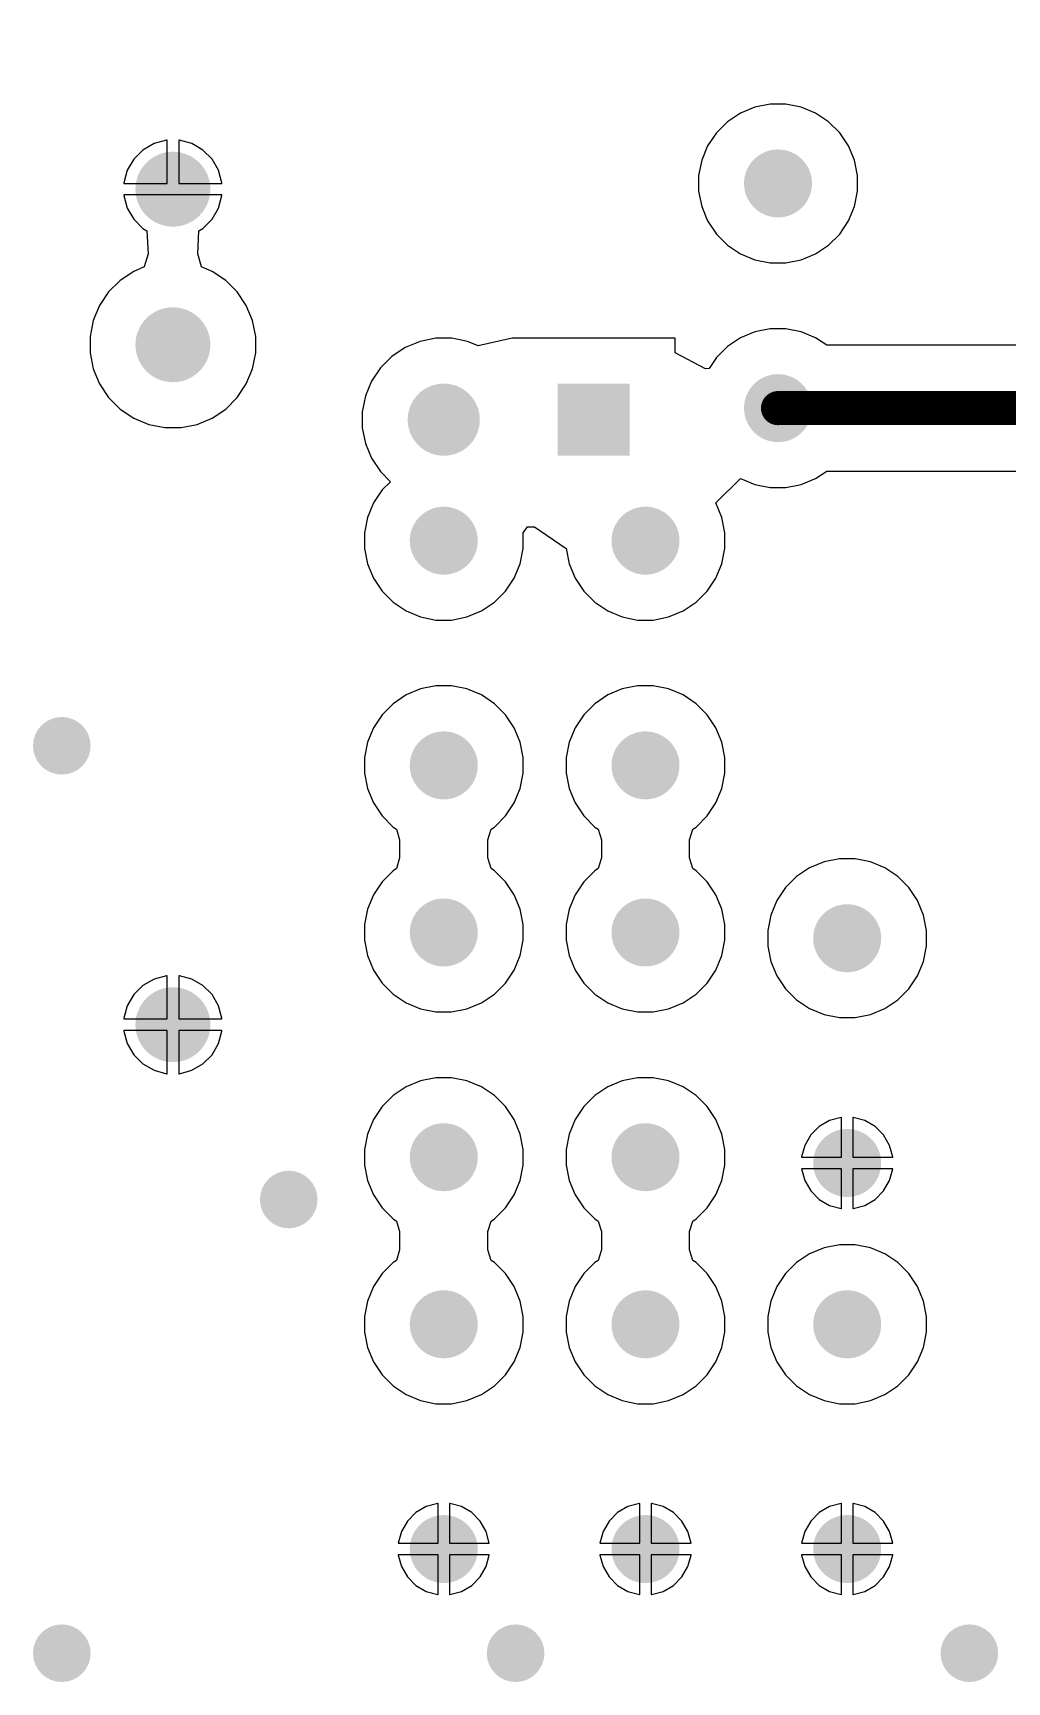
# Model space of a CAD drawing. Header units: inches. Extents: x 4.53 to 13.89, y 0.79 to 10.58.
# Drawn here: x 7.062 to 7.907, y 7.849 to 9.28 of the extents above; entities that cross this region are included whole.
import ezdxf

# ---------------------------------------------------------------- set-up
doc = ezdxf.new("R2010")
doc.units = ezdxf.units.IN
doc.header["$MEASUREMENT"] = 0
for name, color, linetype in [('Bottom Layer', 5, 'Continuous'), ('Pad Holes', 156, 'Continuous'), ('Via Holes', 16, 'Continuous')]:
    doc.layers.add(name, color=color, linetype=linetype)

# ---------------------------------------------------------------- blocks, each defined once
blk = doc.blocks.new('RES_2W_VERTICAL_151')
at = {"layer": 'Bottom Layer'}
h = blk.add_hatch(color=5, dxfattribs=at)
edge = h.paths.add_edge_path()
edge.add_arc((0, 0), 0.0295, 0, 360)
h = blk.add_hatch(color=5, dxfattribs=at)
edge = h.paths.add_edge_path()
edge.add_arc((0.195, 0), 0.0295, 0, 360)
at = {"layer": 'Pad Holes'}
h = blk.add_hatch(color=7, dxfattribs=at)
edge = h.paths.add_edge_path()
edge.add_arc((0, 0), 0.0197, 0, 360)
h = blk.add_hatch(color=7, dxfattribs=at)
edge = h.paths.add_edge_path()
edge.add_arc((0.195, 0), 0.0197, 0, 360)
blk = doc.blocks.new('RES_2W_VERTICAL_152')
at = {"layer": 'Bottom Layer'}
h = blk.add_hatch(color=5, dxfattribs=at)
edge = h.paths.add_edge_path()
edge.add_arc((0, 0), 0.0295, 0, 360)
h = blk.add_hatch(color=5, dxfattribs=at)
edge = h.paths.add_edge_path()
edge.add_arc((0.195, 0), 0.0295, 0, 360)
at = {"layer": 'Pad Holes'}
h = blk.add_hatch(color=7, dxfattribs=at)
edge = h.paths.add_edge_path()
edge.add_arc((0, 0), 0.0197, 0, 360)
h = blk.add_hatch(color=7, dxfattribs=at)
edge = h.paths.add_edge_path()
edge.add_arc((0.195, 0), 0.0197, 0, 360)
blk = doc.blocks.new('RES_2W_VERTICAL_153')
at = {"layer": 'Bottom Layer'}
h = blk.add_hatch(color=5, dxfattribs=at)
edge = h.paths.add_edge_path()
edge.add_arc((0, 0), 0.0295, 0, 360)
h = blk.add_hatch(color=5, dxfattribs=at)
edge = h.paths.add_edge_path()
edge.add_arc((0.195, 0), 0.0295, 0, 360)
at = {"layer": 'Pad Holes'}
h = blk.add_hatch(color=7, dxfattribs=at)
edge = h.paths.add_edge_path()
edge.add_arc((0, 0), 0.0197, 0, 360)
h = blk.add_hatch(color=7, dxfattribs=at)
edge = h.paths.add_edge_path()
edge.add_arc((0.195, 0), 0.0197, 0, 360)
blk = doc.blocks.new('RES_2W_VERTICAL_154')
at = {"layer": 'Bottom Layer'}
h = blk.add_hatch(color=5, dxfattribs=at)
edge = h.paths.add_edge_path()
edge.add_arc((0, 0), 0.0295, 0, 360)
h = blk.add_hatch(color=5, dxfattribs=at)
edge = h.paths.add_edge_path()
edge.add_arc((0.195, 0), 0.0295, 0, 360)
at = {"layer": 'Pad Holes'}
h = blk.add_hatch(color=7, dxfattribs=at)
edge = h.paths.add_edge_path()
edge.add_arc((0, 0), 0.0197, 0, 360)
h = blk.add_hatch(color=7, dxfattribs=at)
edge = h.paths.add_edge_path()
edge.add_arc((0.195, 0), 0.0197, 0, 360)
blk = doc.blocks.new('RES_2W_VERTICAL_155')
at = {"layer": 'Bottom Layer'}
h = blk.add_hatch(color=5, dxfattribs=at)
edge = h.paths.add_edge_path()
edge.add_arc((0, 0), 0.0295, 0, 360)
h = blk.add_hatch(color=5, dxfattribs=at)
edge = h.paths.add_edge_path()
edge.add_arc((0.195, 0), 0.0295, 0, 360)
at = {"layer": 'Pad Holes'}
h = blk.add_hatch(color=7, dxfattribs=at)
edge = h.paths.add_edge_path()
edge.add_arc((0, 0), 0.0197, 0, 360)
h = blk.add_hatch(color=7, dxfattribs=at)
edge = h.paths.add_edge_path()
edge.add_arc((0.195, 0), 0.0197, 0, 360)
blk = doc.blocks.new('CAP_PANASSONIC_1U_450V_156')
at = {"layer": 'Bottom Layer'}
h = blk.add_hatch(color=5, dxfattribs=at)
edge = h.paths.add_edge_path()
edge.add_arc((0, 0), 0.0325, 0, 360)
h = blk.add_hatch(color=5, dxfattribs=at)
edge = h.paths.add_edge_path()
edge.add_arc((0.59, 0), 0.0325, 0, 360)
at = {"layer": 'Pad Holes'}
h = blk.add_hatch(color=7, dxfattribs=at)
edge = h.paths.add_edge_path()
edge.add_arc((0, 0), 0.02, 0, 360)
h = blk.add_hatch(color=7, dxfattribs=at)
edge = h.paths.add_edge_path()
edge.add_arc((0.59, 0), 0.02, 0, 360)
blk = doc.blocks.new('RES_2W_VERTICAL_160')
at = {"layer": 'Bottom Layer'}
h = blk.add_hatch(color=5, dxfattribs=at)
edge = h.paths.add_edge_path()
edge.add_arc((0, 0), 0.0295, 0, 360)
h = blk.add_hatch(color=5, dxfattribs=at)
edge = h.paths.add_edge_path()
edge.add_arc((0.195, 0), 0.0295, 0, 360)
at = {"layer": 'Pad Holes'}
h = blk.add_hatch(color=7, dxfattribs=at)
edge = h.paths.add_edge_path()
edge.add_arc((0, 0), 0.0197, 0, 360)
h = blk.add_hatch(color=7, dxfattribs=at)
edge = h.paths.add_edge_path()
edge.add_arc((0.195, 0), 0.0197, 0, 360)
blk = doc.blocks.new('RES_2W_VERTICAL_161')
at = {"layer": 'Bottom Layer'}
h = blk.add_hatch(color=5, dxfattribs=at)
edge = h.paths.add_edge_path()
edge.add_arc((0, 0), 0.0295, 0, 360)
h = blk.add_hatch(color=5, dxfattribs=at)
edge = h.paths.add_edge_path()
edge.add_arc((0.195, 0), 0.0295, 0, 360)
at = {"layer": 'Pad Holes'}
h = blk.add_hatch(color=7, dxfattribs=at)
edge = h.paths.add_edge_path()
edge.add_arc((0, 0), 0.0197, 0, 360)
h = blk.add_hatch(color=7, dxfattribs=at)
edge = h.paths.add_edge_path()
edge.add_arc((0.195, 0), 0.0197, 0, 360)
blk = doc.blocks.new('RES_2W_VERTICAL_162')
at = {"layer": 'Bottom Layer'}
h = blk.add_hatch(color=5, dxfattribs=at)
edge = h.paths.add_edge_path()
edge.add_arc((0, 0), 0.0295, 0, 360)
h = blk.add_hatch(color=5, dxfattribs=at)
edge = h.paths.add_edge_path()
edge.add_arc((0.195, 0), 0.0295, 0, 360)
at = {"layer": 'Pad Holes'}
h = blk.add_hatch(color=7, dxfattribs=at)
edge = h.paths.add_edge_path()
edge.add_arc((0, 0), 0.0197, 0, 360)
h = blk.add_hatch(color=7, dxfattribs=at)
edge = h.paths.add_edge_path()
edge.add_arc((0.195, 0), 0.0197, 0, 360)
blk = doc.blocks.new('RES_2W_VERTICAL_165')
at = {"layer": 'Bottom Layer'}
h = blk.add_hatch(color=5, dxfattribs=at)
edge = h.paths.add_edge_path()
edge.add_arc((0, 0), 0.0295, 0, 360)
h = blk.add_hatch(color=5, dxfattribs=at)
edge = h.paths.add_edge_path()
edge.add_arc((0.195, 0), 0.0295, 0, 360)
at = {"layer": 'Pad Holes'}
h = blk.add_hatch(color=7, dxfattribs=at)
edge = h.paths.add_edge_path()
edge.add_arc((0, 0), 0.0197, 0, 360)
h = blk.add_hatch(color=7, dxfattribs=at)
edge = h.paths.add_edge_path()
edge.add_arc((0.195, 0), 0.0197, 0, 360)
blk = doc.blocks.new('CAP_PANASSONIC_1U_450V_169')
at = {"layer": 'Bottom Layer'}
h = blk.add_hatch(color=5, dxfattribs=at)
edge = h.paths.add_edge_path()
edge.add_arc((0, 0), 0.0325, 0, 360)
h = blk.add_hatch(color=5, dxfattribs=at)
edge = h.paths.add_edge_path()
edge.add_arc((0.59, 0), 0.0325, 0, 360)
at = {"layer": 'Pad Holes'}
h = blk.add_hatch(color=7, dxfattribs=at)
edge = h.paths.add_edge_path()
edge.add_arc((0, 0), 0.02, 0, 360)
h = blk.add_hatch(color=7, dxfattribs=at)
edge = h.paths.add_edge_path()
edge.add_arc((0.59, 0), 0.02, 0, 360)
blk = doc.blocks.new('DIOAD1036W78L470D235_170')
at = {"layer": 'Bottom Layer'}
blk.add_hatch(color=5, dxfattribs=at).paths.add_polyline_path([(-0.2352, 0.0313), (-0.1726, 0.0313), (-0.1726, -0.0313), (-0.2352, -0.0313)])
h = blk.add_hatch(color=5, dxfattribs=at)
edge = h.paths.add_edge_path()
edge.add_arc((0.2039, 0), 0.0313, 0, 360)
at = {"layer": 'Pad Holes'}
h = blk.add_hatch(color=7, dxfattribs=at)
edge = h.paths.add_edge_path()
edge.add_arc((-0.2039, 0), 0.0209, 0, 360)
h = blk.add_hatch(color=7, dxfattribs=at)
edge = h.paths.add_edge_path()
edge.add_arc((0.2039, 0), 0.0209, 0, 360)
blk = doc.blocks.new('DIOAD1036W78L463D272_171')
at = {"layer": 'Bottom Layer'}
blk.add_hatch(color=5, dxfattribs=at).paths.add_polyline_path([(-0.2352, 0.0313), (-0.1726, 0.0313), (-0.1726, -0.0313), (-0.2352, -0.0313)])
h = blk.add_hatch(color=5, dxfattribs=at)
edge = h.paths.add_edge_path()
edge.add_arc((0.2039, 0), 0.0313, 0, 360)
at = {"layer": 'Pad Holes'}
h = blk.add_hatch(color=7, dxfattribs=at)
edge = h.paths.add_edge_path()
edge.add_arc((-0.2039, 0), 0.0209, 0, 360)
h = blk.add_hatch(color=7, dxfattribs=at)
edge = h.paths.add_edge_path()
edge.add_arc((0.2039, 0), 0.0209, 0, 360)

msp = doc.modelspace()

# ---------------------------------------------------------------- hatches: boundary and pattern name
at = {"layer": 'Bottom Layer'}
h = msp.add_hatch(color=5, dxfattribs=at)
edge = h.paths.add_edge_path()
edge.add_arc((7.0866, 8.6614), 0.025, 0, 360)
h = msp.add_hatch(color=5, dxfattribs=at)
edge = h.paths.add_edge_path()
edge.add_arc((7.2835, 8.2677), 0.025, 0, 360)
h = msp.add_hatch(color=5, dxfattribs=at)
edge = h.paths.add_edge_path()
edge.add_arc((7.0866, 7.874), 0.025, 0, 360)
h = msp.add_hatch(color=5, dxfattribs=at)
edge = h.paths.add_edge_path()
edge.add_arc((7.4803, 7.874), 0.025, 0, 360)
h = msp.add_hatch(color=5, dxfattribs=at)
edge = h.paths.add_edge_path()
edge.add_arc((7.874, 7.874), 0.025, 0, 360)
at = {"layer": 'Via Holes'}
h = msp.add_hatch(color=7, dxfattribs=at)
edge = h.paths.add_edge_path()
edge.add_arc((7.0866, 8.6614), 0.014, 0, 360)
h = msp.add_hatch(color=7, dxfattribs=at)
edge = h.paths.add_edge_path()
edge.add_arc((7.2835, 8.2677), 0.014, 0, 360)
h = msp.add_hatch(color=7, dxfattribs=at)
edge = h.paths.add_edge_path()
edge.add_arc((7.0866, 7.874), 0.014, 0, 360)
h = msp.add_hatch(color=7, dxfattribs=at)
edge = h.paths.add_edge_path()
edge.add_arc((7.4803, 7.874), 0.014, 0, 360)
h = msp.add_hatch(color=7, dxfattribs=at)
edge = h.paths.add_edge_path()
edge.add_arc((7.874, 7.874), 0.014, 0, 360)

# ---------------------------------------------------------------- linework, layer by layer
at = {"layer": 'Bottom Layer'}
for p, q in [((7.6879, 9.2157), (7.6754, 9.2105)), ((7.7012, 9.2183), (7.6879, 9.2157)), ((7.7148, 9.2183), (7.7012, 9.2183)), ((7.7281, 9.2157), (7.7148, 9.2183)), ((7.7406, 9.2105), (7.7281, 9.2157)), ((7.6641, 9.2029), (7.6545, 9.1934)), ((7.6754, 9.2105), (7.6641, 9.2029)), ((7.7519, 9.2029), (7.7406, 9.2105)), ((7.7615, 9.1934), (7.7519, 9.2029)), ((7.1774, 9.1869), (7.1666, 9.184)), ((7.178, 9.1869), (7.1774, 9.1869)), ((7.178, 9.1494), (7.178, 9.1869)), ((7.1886, 9.1869), (7.188, 9.1869)), ((7.188, 9.1869), (7.188, 9.1494)), ((7.1994, 9.184), (7.1886, 9.1869)), ((7.6545, 9.1934), (7.6469, 9.1821)), ((7.7691, 9.1821), (7.7615, 9.1934)), ((7.1569, 9.1784), (7.149, 9.1705)), ((7.1666, 9.184), (7.1569, 9.1784)), ((7.2091, 9.1784), (7.1994, 9.184)), ((7.217, 9.1705), (7.2091, 9.1784)), ((7.6469, 9.1821), (7.6418, 9.1695)), ((7.7742, 9.1695), (7.7691, 9.1821)), ((7.1434, 9.1608), (7.1405, 9.15)), ((7.149, 9.1705), (7.1434, 9.1608)), ((7.2226, 9.1608), (7.217, 9.1705)), ((7.2255, 9.15), (7.2226, 9.1608)), ((7.6418, 9.1695), (7.6391, 9.1562)), ((7.7769, 9.1562), (7.7742, 9.1695)), ((7.1405, 9.15), (7.1405, 9.1494)), ((7.1405, 9.1494), (7.178, 9.1494)), ((7.188, 9.1494), (7.2255, 9.1494)), ((7.2255, 9.1494), (7.2255, 9.15)), ((7.6391, 9.1562), (7.6391, 9.1426)), ((7.7769, 9.1426), (7.7769, 9.1562)), ((7.183, 9.1394), (7.1405, 9.1394)), ((7.1405, 9.1394), (7.1405, 9.1388)), ((7.1405, 9.1388), (7.1434, 9.128)), ((7.2255, 9.1394), (7.183, 9.1394)), ((7.2226, 9.128), (7.2255, 9.1388)), ((7.2255, 9.1388), (7.2255, 9.1394)), ((7.6391, 9.1426), (7.6418, 9.1293)), ((7.7742, 9.1293), (7.7769, 9.1426)), ((7.1434, 9.128), (7.149, 9.1183)), ((7.149, 9.1183), (7.1569, 9.1104)), ((7.2091, 9.1104), (7.217, 9.1183)), ((7.217, 9.1183), (7.2226, 9.128)), ((7.6418, 9.1293), (7.6469, 9.1168)), ((7.6469, 9.1168), (7.6545, 9.1055)), ((7.7615, 9.1055), (7.7691, 9.1168)), ((7.7691, 9.1168), (7.7742, 9.1293)), ((7.1569, 9.1104), (7.1605, 9.1083)), ((7.1605, 9.1083), (7.1615, 9.0882)), ((7.2045, 9.0882), (7.2055, 9.1083)), ((7.2055, 9.1083), (7.2091, 9.1104)), ((7.6545, 9.1055), (7.6641, 9.0959)), ((7.7519, 9.0959), (7.7615, 9.1055)), ((7.1615, 9.0882), (7.1581, 9.0769)), ((7.2079, 9.0769), (7.2045, 9.0882)), ((7.6641, 9.0959), (7.6754, 9.0884)), ((7.6754, 9.0884), (7.6879, 9.0832)), ((7.7281, 9.0832), (7.7406, 9.0884)), ((7.7406, 9.0884), (7.7519, 9.0959)), ((7.149, 9.0731), (7.1372, 9.0653)), ((7.1581, 9.0769), (7.149, 9.0731)), ((7.217, 9.0731), (7.2079, 9.0769)), ((7.2288, 9.0653), (7.217, 9.0731)), ((7.6879, 9.0832), (7.7012, 9.0805)), ((7.7012, 9.0805), (7.7148, 9.0805)), ((7.7148, 9.0805), (7.7281, 9.0832)), ((7.1372, 9.0653), (7.1272, 9.0552)), ((7.2388, 9.0552), (7.2288, 9.0653)), ((7.1272, 9.0552), (7.1193, 9.0435)), ((7.2467, 9.0435), (7.2388, 9.0552)), ((7.1139, 9.0304), (7.1111, 9.0165)), ((7.1193, 9.0435), (7.1139, 9.0304)), ((7.2521, 9.0304), (7.2467, 9.0435)), ((7.2549, 9.0165), (7.2521, 9.0304)), ((7.1111, 9.0165), (7.1111, 9.0024)), ((7.2549, 9.0024), (7.2549, 9.0165)), ((7.411, 9.015), (7.3974, 9.0123)), ((7.425, 9.015), (7.411, 9.015)), ((7.4386, 9.0123), (7.425, 9.015)), ((7.4773, 9.015), (7.4478, 9.0085)), ((7.6187, 9.015), (7.4773, 9.015)), ((7.4773, 9.015), (7.4773, 9.015)), ((7.6187, 9.0023), (7.6187, 9.015)), ((7.6754, 9.0155), (7.6641, 9.0079)), ((7.6879, 9.0207), (7.6754, 9.0155)), ((7.7012, 9.0233), (7.6879, 9.0207)), ((7.7148, 9.0233), (7.7012, 9.0233)), ((7.7281, 9.0207), (7.7148, 9.0233)), ((7.7406, 9.0155), (7.7281, 9.0207)), ((7.7503, 9.009), (7.7406, 9.0155)), ((7.1111, 9.0024), (7.1139, 8.9885)), ((7.2521, 8.9885), (7.2549, 9.0024)), ((7.3845, 9.007), (7.373, 8.9992)), ((7.3974, 9.0123), (7.3845, 9.007)), ((7.4478, 9.0085), (7.4386, 9.0123)), ((7.6451, 8.9885), (7.6187, 9.0023)), ((7.6641, 9.0079), (7.6545, 8.9984)), ((7.9404, 9.009), (7.7503, 9.009)), ((7.1139, 8.9885), (7.1193, 8.9754)), ((7.2467, 8.9754), (7.2521, 8.9885)), ((7.3631, 8.9894), (7.3554, 8.9778)), ((7.373, 8.9992), (7.3631, 8.9894)), ((7.6482, 8.9889), (7.6451, 8.9885)), ((7.6545, 8.9984), (7.6482, 8.9889)), ((7.1193, 8.9754), (7.1272, 8.9636)), ((7.2388, 8.9636), (7.2467, 8.9754)), ((7.3554, 8.9778), (7.35, 8.965)), ((7.1272, 8.9636), (7.1372, 8.9536)), ((7.2288, 8.9536), (7.2388, 8.9636)), ((7.35, 8.965), (7.3473, 8.9513)), ((7.1372, 8.9536), (7.149, 8.9457)), ((7.149, 8.9457), (7.162, 8.9403)), ((7.204, 8.9403), (7.217, 8.9457)), ((7.217, 8.9457), (7.2288, 8.9536)), ((7.3473, 8.9513), (7.3473, 8.9374)), ((7.162, 8.9403), (7.1759, 8.9376)), ((7.1759, 8.9376), (7.1901, 8.9376)), ((7.1901, 8.9376), (7.204, 8.9403)), ((7.3473, 8.9374), (7.35, 8.9237)), ((7.35, 8.9237), (7.3554, 8.9109)), ((7.3554, 8.9109), (7.3631, 8.8993)), ((7.3631, 8.8993), (7.3718, 8.8906)), ((7.3718, 8.8906), (7.3645, 8.8834)), ((7.654, 8.8721), (7.6753, 8.8934)), ((7.6753, 8.8934), (7.6754, 8.8934)), ((7.6754, 8.8934), (7.6879, 8.8882)), ((7.6879, 8.8882), (7.7012, 8.8855)), ((7.7148, 8.8855), (7.7281, 8.8882)), ((7.7281, 8.8882), (7.7406, 8.8934)), ((7.7406, 8.8934), (7.7503, 8.8998)), ((7.7503, 8.8998), (7.963, 8.8998)), ((7.3569, 8.8721), (7.3518, 8.8595)), ((7.3645, 8.8834), (7.3569, 8.8721)), ((7.6541, 8.8721), (7.654, 8.8721)), ((7.6592, 8.8595), (7.6541, 8.8721)), ((7.7012, 8.8855), (7.7148, 8.8855)), ((7.3518, 8.8595), (7.3491, 8.8462)), ((7.6619, 8.8462), (7.6592, 8.8595)), ((7.3491, 8.8462), (7.3491, 8.8326)), ((7.4869, 8.8462), (7.4907, 8.8513)), ((7.4869, 8.8326), (7.4869, 8.8462)), ((7.4907, 8.8513), (7.4967, 8.8513)), ((7.4967, 8.8513), (7.5241, 8.8326)), ((7.6619, 8.8326), (7.6619, 8.8462)), ((7.3491, 8.8326), (7.3518, 8.8193)), ((7.4842, 8.8193), (7.4869, 8.8326)), ((7.5241, 8.8326), (7.5268, 8.8193)), ((7.6592, 8.8193), (7.6619, 8.8326)), ((7.3518, 8.8193), (7.3569, 8.8068)), ((7.4791, 8.8068), (7.4842, 8.8193)), ((7.5268, 8.8193), (7.5319, 8.8068)), ((7.6541, 8.8068), (7.6592, 8.8193)), ((7.3569, 8.8068), (7.3645, 8.7955)), ((7.4715, 8.7955), (7.4791, 8.8068)), ((7.5319, 8.8068), (7.5395, 8.7955)), ((7.6465, 8.7955), (7.6541, 8.8068)), ((7.3645, 8.7955), (7.3741, 8.7859)), ((7.4619, 8.7859), (7.4715, 8.7955)), ((7.5395, 8.7955), (7.5491, 8.7859)), ((7.6369, 8.7859), (7.6465, 8.7955)), ((7.3741, 8.7859), (7.3854, 8.7784)), ((7.3854, 8.7784), (7.3979, 8.7732)), ((7.3979, 8.7732), (7.4112, 8.7705)), ((7.4248, 8.7705), (7.4381, 8.7732)), ((7.4381, 8.7732), (7.4506, 8.7784)), ((7.4506, 8.7784), (7.4619, 8.7859)), ((7.5491, 8.7859), (7.5604, 8.7784)), ((7.5604, 8.7784), (7.5729, 8.7732)), ((7.5729, 8.7732), (7.5862, 8.7705)), ((7.5998, 8.7705), (7.6131, 8.7732)), ((7.6131, 8.7732), (7.6256, 8.7784)), ((7.6256, 8.7784), (7.6369, 8.7859)), ((7.4112, 8.7705), (7.4248, 8.7705)), ((7.5862, 8.7705), (7.5998, 8.7705)), ((7.3854, 8.7055), (7.3741, 8.6979)), ((7.3979, 8.7107), (7.3854, 8.7055)), ((7.4112, 8.7133), (7.3979, 8.7107)), ((7.4248, 8.7133), (7.4112, 8.7133)), ((7.4381, 8.7107), (7.4248, 8.7133)), ((7.4506, 8.7055), (7.4381, 8.7107)), ((7.4619, 8.6979), (7.4506, 8.7055)), ((7.5604, 8.7055), (7.5491, 8.6979)), ((7.5729, 8.7107), (7.5604, 8.7055)), ((7.5862, 8.7133), (7.5729, 8.7107)), ((7.5998, 8.7133), (7.5862, 8.7133)), ((7.6131, 8.7107), (7.5998, 8.7133)), ((7.6256, 8.7055), (7.6131, 8.7107)), ((7.6369, 8.6979), (7.6256, 8.7055)), ((7.3645, 8.6884), (7.3569, 8.6771)), ((7.3741, 8.6979), (7.3645, 8.6884)), ((7.4715, 8.6884), (7.4619, 8.6979)), ((7.4791, 8.6771), (7.4715, 8.6884)), ((7.5395, 8.6884), (7.5319, 8.6771)), ((7.5491, 8.6979), (7.5395, 8.6884)), ((7.6465, 8.6884), (7.6369, 8.6979)), ((7.6541, 8.6771), (7.6465, 8.6884)), ((7.3569, 8.6771), (7.3518, 8.6645)), ((7.4842, 8.6645), (7.4791, 8.6771)), ((7.5319, 8.6771), (7.5268, 8.6645)), ((7.6592, 8.6645), (7.6541, 8.6771)), ((7.3518, 8.6645), (7.3491, 8.6512)), ((7.4869, 8.6512), (7.4842, 8.6645)), ((7.5268, 8.6645), (7.5241, 8.6512)), ((7.6619, 8.6512), (7.6592, 8.6645)), ((7.3491, 8.6512), (7.3491, 8.6376)), ((7.4869, 8.6376), (7.4869, 8.6512)), ((7.5241, 8.6512), (7.5241, 8.6376)), ((7.6619, 8.6376), (7.6619, 8.6512)), ((7.3491, 8.6376), (7.3518, 8.6243)), ((7.4842, 8.6243), (7.4869, 8.6376)), ((7.5241, 8.6376), (7.5268, 8.6243)), ((7.6592, 8.6243), (7.6619, 8.6376)), ((7.3518, 8.6243), (7.3569, 8.6118)), ((7.4791, 8.6118), (7.4842, 8.6243)), ((7.5268, 8.6243), (7.5319, 8.6118)), ((7.6541, 8.6118), (7.6592, 8.6243)), ((7.3569, 8.6118), (7.3645, 8.6005)), ((7.3645, 8.6005), (7.3741, 8.5909)), ((7.4619, 8.5909), (7.4715, 8.6005)), ((7.4715, 8.6005), (7.4791, 8.6118)), ((7.5319, 8.6118), (7.5395, 8.6005)), ((7.5395, 8.6005), (7.5491, 8.5909)), ((7.6369, 8.5909), (7.6465, 8.6005)), ((7.6465, 8.6005), (7.6541, 8.6118)), ((7.3741, 8.5909), (7.377, 8.589)), ((7.377, 8.589), (7.3797, 8.5798)), ((7.4563, 8.5798), (7.459, 8.589)), ((7.459, 8.589), (7.4619, 8.5909)), ((7.5491, 8.5909), (7.552, 8.589)), ((7.552, 8.589), (7.5547, 8.5798)), ((7.6313, 8.5798), (7.634, 8.589)), ((7.634, 8.589), (7.6369, 8.5909)), ((7.3797, 8.5798), (7.3797, 8.5641)), ((7.4563, 8.5641), (7.4563, 8.5798)), ((7.5547, 8.5798), (7.5547, 8.5641)), ((7.6313, 8.5641), (7.6313, 8.5798)), ((7.3797, 8.5641), (7.377, 8.5549)), ((7.459, 8.5549), (7.4563, 8.5641)), ((7.5547, 8.5641), (7.552, 8.5549)), ((7.634, 8.5549), (7.6313, 8.5641)), ((7.7479, 8.5607), (7.7354, 8.5555)), ((7.7612, 8.5633), (7.7479, 8.5607)), ((7.7748, 8.5633), (7.7612, 8.5633)), ((7.7881, 8.5607), (7.7748, 8.5633)), ((7.8006, 8.5555), (7.7881, 8.5607)), ((7.3645, 8.5434), (7.3569, 8.5321)), ((7.3741, 8.5529), (7.3645, 8.5434)), ((7.377, 8.5549), (7.3741, 8.5529)), ((7.4619, 8.5529), (7.459, 8.5549)), ((7.4715, 8.5434), (7.4619, 8.5529)), ((7.4791, 8.5321), (7.4715, 8.5434)), ((7.5395, 8.5434), (7.5319, 8.5321)), ((7.5491, 8.5529), (7.5395, 8.5434)), ((7.552, 8.5549), (7.5491, 8.5529)), ((7.6369, 8.5529), (7.634, 8.5549)), ((7.6465, 8.5434), (7.6369, 8.5529)), ((7.6541, 8.5321), (7.6465, 8.5434)), ((7.7241, 8.5479), (7.7145, 8.5384)), ((7.7354, 8.5555), (7.7241, 8.5479)), ((7.8119, 8.5479), (7.8006, 8.5555)), ((7.8215, 8.5384), (7.8119, 8.5479)), ((7.3569, 8.5321), (7.3518, 8.5195)), ((7.4842, 8.5195), (7.4791, 8.5321)), ((7.5319, 8.5321), (7.5268, 8.5195)), ((7.6592, 8.5195), (7.6541, 8.5321)), ((7.7145, 8.5384), (7.7069, 8.5271)), ((7.8291, 8.5271), (7.8215, 8.5384)), ((7.3518, 8.5195), (7.3491, 8.5062)), ((7.4869, 8.5062), (7.4842, 8.5195)), ((7.5268, 8.5195), (7.5241, 8.5062)), ((7.6619, 8.5062), (7.6592, 8.5195)), ((7.7018, 8.5145), (7.6991, 8.5012)), ((7.7069, 8.5271), (7.7018, 8.5145)), ((7.8342, 8.5145), (7.8291, 8.5271)), ((7.8369, 8.5012), (7.8342, 8.5145)), ((7.3491, 8.5062), (7.3491, 8.4926)), ((7.4869, 8.4926), (7.4869, 8.5062)), ((7.5241, 8.5062), (7.5241, 8.4926)), ((7.6619, 8.4926), (7.6619, 8.5062)), ((7.6991, 8.5012), (7.6991, 8.4876)), ((7.8369, 8.4876), (7.8369, 8.5012)), ((7.3491, 8.4926), (7.3518, 8.4793)), ((7.4842, 8.4793), (7.4869, 8.4926)), ((7.5241, 8.4926), (7.5268, 8.4793)), ((7.6592, 8.4793), (7.6619, 8.4926)), ((7.6991, 8.4876), (7.7018, 8.4743)), ((7.8342, 8.4743), (7.8369, 8.4876)), ((7.3518, 8.4793), (7.3569, 8.4668)), ((7.4791, 8.4668), (7.4842, 8.4793)), ((7.5268, 8.4793), (7.5319, 8.4668)), ((7.6541, 8.4668), (7.6592, 8.4793)), ((7.7018, 8.4743), (7.7069, 8.4618)), ((7.8291, 8.4618), (7.8342, 8.4743)), ((7.1666, 8.459), (7.1569, 8.4534)), ((7.1774, 8.4619), (7.1666, 8.459)), ((7.178, 8.4619), (7.1774, 8.4619)), ((7.178, 8.4244), (7.178, 8.4619)), ((7.1886, 8.4619), (7.188, 8.4619)), ((7.188, 8.4619), (7.188, 8.4244)), ((7.1994, 8.459), (7.1886, 8.4619)), ((7.2091, 8.4534), (7.1994, 8.459)), ((7.3569, 8.4668), (7.3645, 8.4555)), ((7.4715, 8.4555), (7.4791, 8.4668)), ((7.5319, 8.4668), (7.5395, 8.4555)), ((7.6465, 8.4555), (7.6541, 8.4668)), ((7.7069, 8.4618), (7.7145, 8.4505)), ((7.8215, 8.4505), (7.8291, 8.4618)), ((7.149, 8.4455), (7.1434, 8.4358)), ((7.1569, 8.4534), (7.149, 8.4455)), ((7.217, 8.4455), (7.2091, 8.4534)), ((7.2226, 8.4358), (7.217, 8.4455)), ((7.3645, 8.4555), (7.3741, 8.4459)), ((7.3741, 8.4459), (7.3854, 8.4384)), ((7.4506, 8.4384), (7.4619, 8.4459)), ((7.4619, 8.4459), (7.4715, 8.4555)), ((7.5395, 8.4555), (7.5491, 8.4459)), ((7.5491, 8.4459), (7.5604, 8.4384)), ((7.6256, 8.4384), (7.6369, 8.4459)), ((7.6369, 8.4459), (7.6465, 8.4555)), ((7.7145, 8.4505), (7.7241, 8.4409)), ((7.8119, 8.4409), (7.8215, 8.4505)), ((7.1434, 8.4358), (7.1405, 8.425)), ((7.2255, 8.425), (7.2226, 8.4358)), ((7.3854, 8.4384), (7.3979, 8.4332)), ((7.3979, 8.4332), (7.4112, 8.4305)), ((7.4112, 8.4305), (7.4248, 8.4305)), ((7.4248, 8.4305), (7.4381, 8.4332)), ((7.4381, 8.4332), (7.4506, 8.4384)), ((7.5604, 8.4384), (7.5729, 8.4332)), ((7.5729, 8.4332), (7.5862, 8.4305)), ((7.5862, 8.4305), (7.5998, 8.4305)), ((7.5998, 8.4305), (7.6131, 8.4332)), ((7.6131, 8.4332), (7.6256, 8.4384)), ((7.7241, 8.4409), (7.7354, 8.4334)), ((7.7354, 8.4334), (7.7479, 8.4282)), ((7.7881, 8.4282), (7.8006, 8.4334)), ((7.8006, 8.4334), (7.8119, 8.4409)), ((7.1405, 8.425), (7.1405, 8.4244)), ((7.1405, 8.4244), (7.178, 8.4244)), ((7.178, 8.4144), (7.1405, 8.4144)), ((7.1405, 8.4144), (7.1405, 8.4138)), ((7.178, 8.3769), (7.178, 8.4144)), ((7.188, 8.4244), (7.2255, 8.4244)), ((7.2255, 8.4144), (7.188, 8.4144)), ((7.188, 8.4144), (7.188, 8.3769)), ((7.2255, 8.4244), (7.2255, 8.425)), ((7.2255, 8.4138), (7.2255, 8.4144)), ((7.7479, 8.4282), (7.7612, 8.4255)), ((7.7612, 8.4255), (7.7748, 8.4255)), ((7.7748, 8.4255), (7.7881, 8.4282)), ((7.1405, 8.4138), (7.1434, 8.403)), ((7.1434, 8.403), (7.149, 8.3933)), ((7.217, 8.3933), (7.2226, 8.403)), ((7.2226, 8.403), (7.2255, 8.4138)), ((7.149, 8.3933), (7.1569, 8.3854)), ((7.1569, 8.3854), (7.1666, 8.3798)), ((7.1994, 8.3798), (7.2091, 8.3854)), ((7.2091, 8.3854), (7.217, 8.3933)), ((7.1666, 8.3798), (7.1774, 8.3769)), ((7.1774, 8.3769), (7.178, 8.3769)), ((7.188, 8.3769), (7.1886, 8.3769)), ((7.1886, 8.3769), (7.1994, 8.3798)), ((7.4112, 8.3733), (7.3979, 8.3707)), ((7.4248, 8.3733), (7.4112, 8.3733)), ((7.4381, 8.3707), (7.4248, 8.3733)), ((7.5862, 8.3733), (7.5729, 8.3707)), ((7.5998, 8.3733), (7.5862, 8.3733)), ((7.6131, 8.3707), (7.5998, 8.3733)), ((7.3741, 8.3579), (7.3645, 8.3484)), ((7.3854, 8.3655), (7.3741, 8.3579)), ((7.3979, 8.3707), (7.3854, 8.3655)), ((7.4506, 8.3655), (7.4381, 8.3707)), ((7.4619, 8.3579), (7.4506, 8.3655)), ((7.4715, 8.3484), (7.4619, 8.3579)), ((7.5491, 8.3579), (7.5395, 8.3484)), ((7.5604, 8.3655), (7.5491, 8.3579)), ((7.5729, 8.3707), (7.5604, 8.3655)), ((7.6256, 8.3655), (7.6131, 8.3707)), ((7.6369, 8.3579), (7.6256, 8.3655)), ((7.6465, 8.3484), (7.6369, 8.3579)), ((7.3645, 8.3484), (7.3569, 8.3371)), ((7.4791, 8.3371), (7.4715, 8.3484)), ((7.5395, 8.3484), (7.5319, 8.3371)), ((7.6541, 8.3371), (7.6465, 8.3484)), ((7.3569, 8.3371), (7.3518, 8.3245)), ((7.4842, 8.3245), (7.4791, 8.3371)), ((7.5319, 8.3371), (7.5268, 8.3245)), ((7.6592, 8.3245), (7.6541, 8.3371)), ((7.7437, 8.3311), (7.7364, 8.3237)), ((7.7527, 8.3363), (7.7437, 8.3311)), ((7.7628, 8.339), (7.7527, 8.3363)), ((7.763, 8.339), (7.7628, 8.339)), ((7.763, 8.3044), (7.763, 8.339)), ((7.7732, 8.339), (7.773, 8.339)), ((7.773, 8.339), (7.773, 8.3044)), ((7.7833, 8.3363), (7.7732, 8.339)), ((7.7923, 8.3311), (7.7833, 8.3363)), ((7.7996, 8.3237), (7.7923, 8.3311)), ((7.3518, 8.3245), (7.3491, 8.3112)), ((7.4869, 8.3112), (7.4842, 8.3245)), ((7.5268, 8.3245), (7.5241, 8.3112)), ((7.6619, 8.3112), (7.6592, 8.3245)), ((7.7312, 8.3147), (7.7285, 8.3046)), ((7.7364, 8.3237), (7.7312, 8.3147)), ((7.8048, 8.3147), (7.7996, 8.3237)), ((7.8075, 8.3046), (7.8048, 8.3147)), ((7.3491, 8.3112), (7.3491, 8.2976)), ((7.4869, 8.2976), (7.4869, 8.3112)), ((7.5241, 8.3112), (7.5241, 8.2976)), ((7.6619, 8.2976), (7.6619, 8.3112)), ((7.7285, 8.3046), (7.7285, 8.3044)), ((7.7285, 8.3044), (7.763, 8.3044)), ((7.773, 8.3044), (7.8075, 8.3044)), ((7.8075, 8.3044), (7.8075, 8.3046)), ((7.3491, 8.2976), (7.3518, 8.2843)), ((7.4842, 8.2843), (7.4869, 8.2976)), ((7.5241, 8.2976), (7.5268, 8.2843)), ((7.6592, 8.2843), (7.6619, 8.2976)), ((7.763, 8.2944), (7.7285, 8.2944)), ((7.7285, 8.2944), (7.7285, 8.2942)), ((7.7285, 8.2942), (7.7312, 8.2842)), ((7.763, 8.2599), (7.763, 8.2944)), ((7.8075, 8.2944), (7.773, 8.2944)), ((7.773, 8.2944), (7.773, 8.2599)), ((7.8048, 8.2842), (7.8075, 8.2942)), ((7.8075, 8.2942), (7.8075, 8.2944)), ((7.3518, 8.2843), (7.3569, 8.2718)), ((7.3569, 8.2718), (7.3645, 8.2605)), ((7.4715, 8.2605), (7.4791, 8.2718)), ((7.4791, 8.2718), (7.4842, 8.2843)), ((7.5268, 8.2843), (7.5319, 8.2718)), ((7.5319, 8.2718), (7.5395, 8.2605)), ((7.6465, 8.2605), (7.6541, 8.2718)), ((7.6541, 8.2718), (7.6592, 8.2843)), ((7.7312, 8.2842), (7.7364, 8.2752)), ((7.7364, 8.2752), (7.7437, 8.2678)), ((7.7923, 8.2678), (7.7996, 8.2752)), ((7.7996, 8.2752), (7.8048, 8.2842)), ((7.3645, 8.2605), (7.3741, 8.2509)), ((7.4619, 8.2509), (7.4715, 8.2605)), ((7.5395, 8.2605), (7.5491, 8.2509)), ((7.6369, 8.2509), (7.6465, 8.2605)), ((7.7437, 8.2678), (7.7527, 8.2626)), ((7.7527, 8.2626), (7.7628, 8.2599)), ((7.7628, 8.2599), (7.763, 8.2599)), ((7.773, 8.2599), (7.7732, 8.2599)), ((7.7732, 8.2599), (7.7833, 8.2626)), ((7.7833, 8.2626), (7.7923, 8.2678)), ((7.3741, 8.2509), (7.377, 8.249)), ((7.377, 8.249), (7.3797, 8.2398)), ((7.4563, 8.2398), (7.459, 8.249)), ((7.459, 8.249), (7.4619, 8.2509)), ((7.5491, 8.2509), (7.552, 8.249)), ((7.552, 8.249), (7.5547, 8.2398)), ((7.6313, 8.2398), (7.634, 8.249)), ((7.634, 8.249), (7.6369, 8.2509)), ((7.3797, 8.2398), (7.3797, 8.2241)), ((7.4563, 8.2241), (7.4563, 8.2398)), ((7.5547, 8.2398), (7.5547, 8.2241)), ((7.6313, 8.2241), (7.6313, 8.2398)), ((7.7612, 8.2283), (7.7479, 8.2257)), ((7.7748, 8.2283), (7.7612, 8.2283)), ((7.7881, 8.2257), (7.7748, 8.2283)), ((7.377, 8.2149), (7.3741, 8.2129)), ((7.3797, 8.2241), (7.377, 8.2149)), ((7.459, 8.2149), (7.4563, 8.2241)), ((7.4619, 8.2129), (7.459, 8.2149)), ((7.552, 8.2149), (7.5491, 8.2129)), ((7.5547, 8.2241), (7.552, 8.2149)), ((7.634, 8.2149), (7.6313, 8.2241)), ((7.6369, 8.2129), (7.634, 8.2149)), ((7.7354, 8.2205), (7.7241, 8.2129)), ((7.7479, 8.2257), (7.7354, 8.2205)), ((7.8006, 8.2205), (7.7881, 8.2257)), ((7.8119, 8.2129), (7.8006, 8.2205)), ((7.3645, 8.2034), (7.3569, 8.1921)), ((7.3741, 8.2129), (7.3645, 8.2034)), ((7.4715, 8.2034), (7.4619, 8.2129)), ((7.4791, 8.1921), (7.4715, 8.2034)), ((7.5395, 8.2034), (7.5319, 8.1921)), ((7.5491, 8.2129), (7.5395, 8.2034)), ((7.6465, 8.2034), (7.6369, 8.2129)), ((7.6541, 8.1921), (7.6465, 8.2034)), ((7.7145, 8.2034), (7.7069, 8.1921)), ((7.7241, 8.2129), (7.7145, 8.2034)), ((7.8215, 8.2034), (7.8119, 8.2129)), ((7.8291, 8.1921), (7.8215, 8.2034)), ((7.3569, 8.1921), (7.3518, 8.1795)), ((7.4842, 8.1795), (7.4791, 8.1921)), ((7.5319, 8.1921), (7.5268, 8.1795)), ((7.6592, 8.1795), (7.6541, 8.1921)), ((7.7069, 8.1921), (7.7018, 8.1795)), ((7.8342, 8.1795), (7.8291, 8.1921)), ((7.3518, 8.1795), (7.3491, 8.1662)), ((7.4869, 8.1662), (7.4842, 8.1795)), ((7.5268, 8.1795), (7.5241, 8.1662)), ((7.6619, 8.1662), (7.6592, 8.1795)), ((7.7018, 8.1795), (7.6991, 8.1662)), ((7.8369, 8.1662), (7.8342, 8.1795)), ((7.3491, 8.1662), (7.3491, 8.1526)), ((7.4869, 8.1526), (7.4869, 8.1662)), ((7.5241, 8.1662), (7.5241, 8.1526)), ((7.6619, 8.1526), (7.6619, 8.1662)), ((7.6991, 8.1662), (7.6991, 8.1526)), ((7.8369, 8.1526), (7.8369, 8.1662)), ((7.3491, 8.1526), (7.3518, 8.1393)), ((7.4842, 8.1393), (7.4869, 8.1526)), ((7.5241, 8.1526), (7.5268, 8.1393)), ((7.6592, 8.1393), (7.6619, 8.1526)), ((7.6991, 8.1526), (7.7018, 8.1393)), ((7.8342, 8.1393), (7.8369, 8.1526)), ((7.3518, 8.1393), (7.3569, 8.1268)), ((7.4791, 8.1268), (7.4842, 8.1393)), ((7.5268, 8.1393), (7.5319, 8.1268)), ((7.6541, 8.1268), (7.6592, 8.1393)), ((7.7018, 8.1393), (7.7069, 8.1268)), ((7.8291, 8.1268), (7.8342, 8.1393)), ((7.3569, 8.1268), (7.3645, 8.1155)), ((7.3645, 8.1155), (7.3741, 8.1059)), ((7.4619, 8.1059), (7.4715, 8.1155)), ((7.4715, 8.1155), (7.4791, 8.1268)), ((7.5319, 8.1268), (7.5395, 8.1155)), ((7.5395, 8.1155), (7.5491, 8.1059)), ((7.6369, 8.1059), (7.6465, 8.1155)), ((7.6465, 8.1155), (7.6541, 8.1268)), ((7.7069, 8.1268), (7.7145, 8.1155)), ((7.7145, 8.1155), (7.7241, 8.1059)), ((7.8119, 8.1059), (7.8215, 8.1155)), ((7.8215, 8.1155), (7.8291, 8.1268)), ((7.3741, 8.1059), (7.3854, 8.0984)), ((7.4506, 8.0984), (7.4619, 8.1059)), ((7.5491, 8.1059), (7.5604, 8.0984)), ((7.6256, 8.0984), (7.6369, 8.1059)), ((7.7241, 8.1059), (7.7354, 8.0984)), ((7.8006, 8.0984), (7.8119, 8.1059)), ((7.3854, 8.0984), (7.3979, 8.0932)), ((7.3979, 8.0932), (7.4112, 8.0905)), ((7.4112, 8.0905), (7.4248, 8.0905)), ((7.4248, 8.0905), (7.4381, 8.0932)), ((7.4381, 8.0932), (7.4506, 8.0984)), ((7.5604, 8.0984), (7.5729, 8.0932)), ((7.5729, 8.0932), (7.5862, 8.0905)), ((7.5862, 8.0905), (7.5998, 8.0905)), ((7.5998, 8.0905), (7.6131, 8.0932)), ((7.6131, 8.0932), (7.6256, 8.0984)), ((7.7354, 8.0984), (7.7479, 8.0932)), ((7.7479, 8.0932), (7.7612, 8.0905)), ((7.7612, 8.0905), (7.7748, 8.0905)), ((7.7748, 8.0905), (7.7881, 8.0932)), ((7.7881, 8.0932), (7.8006, 8.0984)), ((7.4027, 8.0013), (7.3937, 7.9961)), ((7.4128, 8.004), (7.4027, 8.0013)), ((7.413, 8.004), (7.4128, 8.004)), ((7.413, 7.9694), (7.413, 8.004)), ((7.4232, 8.004), (7.423, 8.004)), ((7.423, 8.004), (7.423, 7.9694)), ((7.4333, 8.0013), (7.4232, 8.004)), ((7.4423, 7.9961), (7.4333, 8.0013)), ((7.5777, 8.0013), (7.5687, 7.9961)), ((7.5878, 8.004), (7.5777, 8.0013)), ((7.588, 8.004), (7.5878, 8.004)), ((7.588, 7.9694), (7.588, 8.004)), ((7.5982, 8.004), (7.598, 8.004)), ((7.598, 8.004), (7.598, 7.9694)), ((7.6083, 8.0013), (7.5982, 8.004)), ((7.6173, 7.9961), (7.6083, 8.0013)), ((7.7527, 8.0013), (7.7437, 7.9961)), ((7.7628, 8.004), (7.7527, 8.0013)), ((7.763, 8.004), (7.7628, 8.004)), ((7.763, 7.9694), (7.763, 8.004)), ((7.7732, 8.004), (7.773, 8.004)), ((7.773, 8.004), (7.773, 7.9694)), ((7.7833, 8.0013), (7.7732, 8.004)), ((7.7923, 7.9961), (7.7833, 8.0013)), ((7.3864, 7.9887), (7.3812, 7.9797)), ((7.3937, 7.9961), (7.3864, 7.9887)), ((7.4496, 7.9887), (7.4423, 7.9961)), ((7.4548, 7.9797), (7.4496, 7.9887)), ((7.5614, 7.9887), (7.5562, 7.9797)), ((7.5687, 7.9961), (7.5614, 7.9887)), ((7.6246, 7.9887), (7.6173, 7.9961)), ((7.6298, 7.9797), (7.6246, 7.9887)), ((7.7364, 7.9887), (7.7312, 7.9797)), ((7.7437, 7.9961), (7.7364, 7.9887)), ((7.7996, 7.9887), (7.7923, 7.9961)), ((7.8048, 7.9797), (7.7996, 7.9887)), ((7.3812, 7.9797), (7.3785, 7.9696)), ((7.4575, 7.9696), (7.4548, 7.9797)), ((7.5562, 7.9797), (7.5535, 7.9696)), ((7.6325, 7.9696), (7.6298, 7.9797)), ((7.7312, 7.9797), (7.7285, 7.9696)), ((7.8075, 7.9696), (7.8048, 7.9797)), ((7.3785, 7.9696), (7.3785, 7.9694)), ((7.3785, 7.9694), (7.413, 7.9694)), ((7.413, 7.9594), (7.3785, 7.9594)), ((7.3785, 7.9594), (7.3785, 7.9592)), ((7.3785, 7.9592), (7.3812, 7.9492)), ((7.413, 7.9249), (7.413, 7.9594)), ((7.423, 7.9694), (7.4575, 7.9694)), ((7.4575, 7.9594), (7.423, 7.9594)), ((7.423, 7.9594), (7.423, 7.9249)), ((7.4548, 7.9492), (7.4575, 7.9592)), ((7.4575, 7.9694), (7.4575, 7.9696)), ((7.4575, 7.9592), (7.4575, 7.9594)), ((7.5535, 7.9696), (7.5535, 7.9694)), ((7.5535, 7.9694), (7.588, 7.9694)), ((7.588, 7.9594), (7.5535, 7.9594)), ((7.5535, 7.9594), (7.5535, 7.9592)), ((7.5535, 7.9592), (7.5562, 7.9492)), ((7.588, 7.9249), (7.588, 7.9594)), ((7.598, 7.9694), (7.6325, 7.9694)), ((7.6325, 7.9594), (7.598, 7.9594)), ((7.598, 7.9594), (7.598, 7.9249)), ((7.6298, 7.9492), (7.6325, 7.9592)), ((7.6325, 7.9694), (7.6325, 7.9696)), ((7.6325, 7.9592), (7.6325, 7.9594)), ((7.7285, 7.9696), (7.7285, 7.9694)), ((7.7285, 7.9694), (7.763, 7.9694)), ((7.763, 7.9594), (7.7285, 7.9594)), ((7.7285, 7.9594), (7.7285, 7.9592)), ((7.7285, 7.9592), (7.7312, 7.9492)), ((7.763, 7.9249), (7.763, 7.9594)), ((7.773, 7.9694), (7.8075, 7.9694)), ((7.8075, 7.9594), (7.773, 7.9594)), ((7.773, 7.9594), (7.773, 7.9249)), ((7.8048, 7.9492), (7.8075, 7.9592)), ((7.8075, 7.9694), (7.8075, 7.9696)), ((7.8075, 7.9592), (7.8075, 7.9594)), ((7.3812, 7.9492), (7.3864, 7.9402)), ((7.4496, 7.9402), (7.4548, 7.9492)), ((7.5562, 7.9492), (7.5614, 7.9402)), ((7.6246, 7.9402), (7.6298, 7.9492)), ((7.7312, 7.9492), (7.7364, 7.9402)), ((7.7996, 7.9402), (7.8048, 7.9492)), ((7.3864, 7.9402), (7.3937, 7.9328)), ((7.3937, 7.9328), (7.4027, 7.9276)), ((7.4027, 7.9276), (7.4128, 7.9249)), ((7.4232, 7.9249), (7.4333, 7.9276)), ((7.4333, 7.9276), (7.4423, 7.9328)), ((7.4423, 7.9328), (7.4496, 7.9402)), ((7.5614, 7.9402), (7.5687, 7.9328)), ((7.5687, 7.9328), (7.5777, 7.9276)), ((7.5777, 7.9276), (7.5878, 7.9249)), ((7.5982, 7.9249), (7.6083, 7.9276)), ((7.6083, 7.9276), (7.6173, 7.9328)), ((7.6173, 7.9328), (7.6246, 7.9402)), ((7.7364, 7.9402), (7.7437, 7.9328)), ((7.7437, 7.9328), (7.7527, 7.9276)), ((7.7527, 7.9276), (7.7628, 7.9249)), ((7.7732, 7.9249), (7.7833, 7.9276)), ((7.7833, 7.9276), (7.7923, 7.9328)), ((7.7923, 7.9328), (7.7996, 7.9402)), ((7.4128, 7.9249), (7.413, 7.9249)), ((7.423, 7.9249), (7.4232, 7.9249)), ((7.5878, 7.9249), (7.588, 7.9249)), ((7.598, 7.9249), (7.5982, 7.9249)), ((7.7628, 7.9249), (7.763, 7.9249)), ((7.773, 7.9249), (7.7732, 7.9249))]:
    msp.add_line(p, q, dxfattribs=at)
msp.add_lwpolyline([(7.708, 8.9544, 0.0295, 0.0295, 0), (7.963, 8.9544, 0.0295, 0.0295, 0)], format="xyseb", dxfattribs=at)
msp.add_lwpolyline([(7.7006, 8.9544, 0.0148, 0.0148, 1), (7.7154, 8.9544, 0.0148, 0.0148, 1)], format="xyseb", close=True, dxfattribs=at)

# ---------------------------------------------------------------- block references
for name, p, rotation in [('CAP_PANASSONIC_1U_450V_169', (7.183, 9.1444), 90), ('DIOAD1036W78L463D272_171', (7.418, 9.1483), 270), ('DIOAD1036W78L470D235_170', (7.548, 9.1483), 90), ('RES_2W_VERTICAL_165', (7.708, 9.1494), 270), ('CAP_PANASSONIC_1U_450V_156', (7.183, 8.4194), 90), ('RES_2W_VERTICAL_151', (7.418, 8.6444), 90), ('RES_2W_VERTICAL_152', (7.593, 8.6444), 90), ('RES_2W_VERTICAL_154', (7.418, 8.3044), 90), ('RES_2W_VERTICAL_153', (7.593, 8.3044), 90), ('RES_2W_VERTICAL_155', (7.768, 8.2994), 90), ('RES_2W_VERTICAL_162', (7.418, 7.9644), 90), ('RES_2W_VERTICAL_161', (7.593, 7.9644), 90), ('RES_2W_VERTICAL_160', (7.768, 7.9644), 90)]:
    msp.add_blockref(name, p, dxfattribs=dict(rotation=rotation))

doc.saveas('drawing.dxf')
